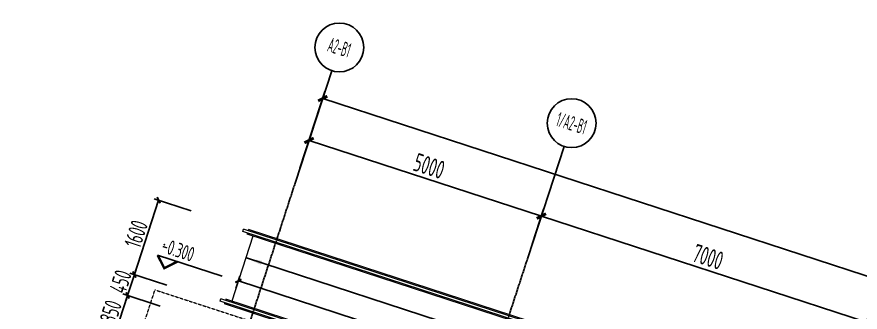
# Model space of a CAD drawing. Header units: millimetres. Extents: x 11639278 to 23698211, y -13072636 to -5537337.
# Drawn here: x 11842253 to 11859509, y -6314933 to -6308891 of the extents above; entities that cross this region are included whole.
import ezdxf
from ezdxf.enums import TextEntityAlignment as Align

# ---------------------------------------------------------------- set-up
doc = ezdxf.new("R2010")
doc.units = ezdxf.units.MM
doc.header["$LTSCALE"] = 10
for name, pattern in [('A2-RG-AXIS$0$CENTER', [2, 1.25, -0.25, 0.25, -0.25]), ('A2-RG-AXIS$0$DOTE', [2.42, 2, -0.2, 0.02, -0.2]), ('A2-RI-F1$0$Overhead 1_16_', [2.579687, 1.5875, -0.992188])]:
    doc.linetypes.add(name, pattern=pattern)
for name, color, linetype in [('A2-RB-F1$0$A-DIMS-100', 1, 'Continuous'), ('A2-RG-AXIS$0$A-AXIS', 1, 'Continuous'), ('A2-RG-AXIS$0$A-DIMS-100', 1, 'Continuous'), ('A2-RG-AXIS$0$A-GRID', 1, 'A2-RG-AXIS$0$CENTER'), ('A2-RG-AXIS$0$A-SYMB', 4, 'Continuous'), ('A2-RI-F1$0$$0$AUDIT_D_120618114340-341', 1, 'Continuous'), ('A2-RI-F1$0$A-SYMB', 4, 'Continuous')]:
    doc.layers.add(name, color=color, linetype=linetype)
doc.layers.add('A2-RI-F1$0$A-DETL-LLIN', color=3, linetype='Continuous', lineweight=5)
doc.layers.add('A2-RI-F1$0$A-FLOR-OVHD', color=8, linetype='A2-RI-F1$0$Overhead 1_16_', lineweight=5)
doc.styles.add('A2-RB-F1$0$XD2008', font='hzs.shx', dxfattribs={"width": 0.7, "bigfont": 'hztxt.shx'})
doc.styles.add('A2-RG-AXIS$0$ECADI', font='hzs.shx', dxfattribs={"width": 0.7, "bigfont": 'hztxt.shx'})
doc.styles.add('A2-RG-AXIS$0$XD2008', font='hzs.shx', dxfattribs={"width": 0.7, "bigfont": 'hztxt.shx'})
doc.styles.add('A2-RI-F1$0$XD2008', font='hzs.shx', dxfattribs={"width": 0.7, "bigfont": 'hztxt.shx'})
doc.dimstyles.new('A2-RB-F1$0$XD100$0', dxfattribs={"dimscale": 100, "dimtxt": 3.5, "dimasz": 1, "dimexe": 1, "dimexo": 2, "dimgap": 0.5, "dimtad": 1, "dimdec": 0, "dimdsep": 46, "dimtxsty": 'A2-RB-F1$0$XD2008', "dimblk1": 'A2-RB-F1$0$_ArchTick', "dimblk2": 'A2-RB-F1$0$_ArchTick', "dimsah": 1, "dimcen": 2.5, "dimclrt": 4, "dimaunit": 1, "dimadec": 0, "dimazin": 0, "dimtfac": 1, "dimtdec": 0, "dimtix": 1, "dimtmove": 1, "dimatfit": 3, "dimfxl": 0, "dimtolj": 1, "dimtzin": 0, "dimarcsym": 0})
doc.dimstyles.new('A2-RG-AXIS$0$XD150$0', dxfattribs={"dimscale": 150, "dimtxt": 2.5, "dimasz": 1, "dimexe": 1, "dimexo": 2, "dimgap": 0.5, "dimtad": 1, "dimdec": 0, "dimdsep": 46, "dimtxsty": 'A2-RG-AXIS$0$XD2008', "dimblk": 'A2-RG-AXIS$0$_ArchTick', "dimcen": 2.5, "dimclrt": 4, "dimaunit": 1, "dimadec": 0, "dimazin": 0, "dimtfac": 1, "dimtdec": 0, "dimtmove": 2, "dimatfit": 3, "dimfxl": 0, "dimtolj": 1, "dimtzin": 0, "dimarcsym": 0})

# ---------------------------------------------------------------- blocks, each defined once
blk = doc.blocks.new('A2-RG-AXIS$0$ECADI-TAG-GRID')
at = {"color": 13}
blk.add_circle((0, 0), 5, dxfattribs=at)
at = {"style": 'A2-RG-AXIS$0$ECADI', "width": 0.7}
blk.add_attdef('GRID', text='', height=5, dxfattribs=at).set_placement((0, 0), align=Align.MIDDLE)
blk = doc.blocks.new('A2-RG-AXIS$0$_ArchTick')
at = {"color": 0, "linetype": 'ByBlock', "const_width": 0.4}
blk.add_lwpolyline([(-0.5, -0.5), (0.5, 0.5)], dxfattribs=at)
blk = doc.blocks.new('*D566')
at = {"layer": 'A2-RG-AXIS$0$A-DIMS-100', "color": 0, "lineweight": -2, "transparency": 16777216}
for p, q in [((11848046, -6311989), (11848279, -6311276)), ((11848232, -6311419), (11852986, -6312968)), ((11852800, -6313539), (11853032, -6312826))]:
    blk.add_line(p, q, dxfattribs=at)
at = {"layer": 'Defpoints', "color": 0, "transparency": 16777216}
for p in [(11847953, -6312274), (11852986, -6312968), (11852707, -6313824)]:
    blk.add_point(p, dxfattribs=at)
at = {"layer": 'A2-RG-AXIS$0$A-DIMS-100', "color": 0, "lineweight": -2, "transparency": 16777216, "xscale": 150, "yscale": 150, "zscale": 150}
for p, rotation in [((11848232, -6311419), 161.9467459266124), ((11852986, -6312968), 341.9467459266124)]:
    blk.add_blockref('A2-RG-AXIS$0$_ArchTick', p, dxfattribs=dict(at, rotation=rotation))
at = {"layer": 'A2-RG-AXIS$0$A-DIMS-100', "color": 4, "transparency": 16777216, "insert": (11850690, -6311944), "char_height": 375, "attachment_point": 5, "rotation": 341.9467, "style": 'A2-RG-AXIS$0$XD2008'}
blk.add_mtext('\\A1;5000', dxfattribs=at)
blk = doc.blocks.new('*D567')
at = {"layer": 'A2-RG-AXIS$0$A-DIMS-100', "color": 0, "lineweight": -2, "transparency": 16777216}
for p, q in [((11852800, -6313539), (11853032, -6312826)), ((11852986, -6312968), (11859641, -6315138)), ((11859455, -6315708), (11859688, -6314995))]:
    blk.add_line(p, q, dxfattribs=at)
at = {"layer": 'Defpoints', "color": 0, "transparency": 16777216}
for p in [(11852707, -6313824), (11859641, -6315138), (11859362, -6315993)]:
    blk.add_point(p, dxfattribs=at)
at = {"layer": 'A2-RG-AXIS$0$A-DIMS-100', "color": 0, "lineweight": -2, "transparency": 16777216, "xscale": 150, "yscale": 150, "zscale": 150}
for p, rotation in [((11852986, -6312968), 161.9467459168328), ((11859641, -6315138), 341.9467459168328)]:
    blk.add_blockref('A2-RG-AXIS$0$_ArchTick', p, dxfattribs=dict(at, rotation=rotation))
at = {"layer": 'A2-RG-AXIS$0$A-DIMS-100', "color": 4, "transparency": 16777216, "insert": (11856395, -6313803), "char_height": 375, "attachment_point": 5, "rotation": 341.9467, "style": 'A2-RG-AXIS$0$XD2008'}
blk.add_mtext('\\A1;7000', dxfattribs=at)
blk = doc.blocks.new('*D572')
at = {"layer": 'A2-RG-AXIS$0$A-DIMS-100', "color": 0, "lineweight": -2, "transparency": 16777216}
for p, q in [((11848046, -6311989), (11848557, -6310420)), ((11848511, -6310563), (11878936, -6320480)), ((11878471, -6321906), (11878982, -6320337))]:
    blk.add_line(p, q, dxfattribs=at)
at = {"layer": 'Defpoints', "color": 0, "transparency": 16777216}
for p in [(11847953, -6312274), (11878936, -6320480), (11878378, -6322191)]:
    blk.add_point(p, dxfattribs=at)
at = {"layer": 'A2-RG-AXIS$0$A-DIMS-100', "color": 0, "lineweight": -2, "transparency": 16777216, "xscale": 150, "yscale": 150, "zscale": 150}
for p, rotation in [((11848511, -6310563), 161.9470385083665), ((11878936, -6320480), 341.9470385083665)]:
    blk.add_blockref('A2-RG-AXIS$0$_ArchTick', p, dxfattribs=dict(at, rotation=rotation))
at = {"layer": 'A2-RG-AXIS$0$A-DIMS-100', "color": 4, "transparency": 16777216, "insert": (11863805, -6315272), "char_height": 375, "attachment_point": 5, "rotation": 341.947, "style": 'A2-RG-AXIS$0$XD2008'}
blk.add_mtext('\\A1;32000', dxfattribs=at)
blk = doc.blocks.new('A2-RB-F1$0$_ArchTick')
at = {"color": 0, "linetype": 'ByBlock', "const_width": 0.4}
blk.add_lwpolyline([(-0.5, -0.5), (0.5, 0.5)], dxfattribs=at)
blk = doc.blocks.new('*D1094')
at = {"layer": 'A2-RB-F1$0$A-DIMS-100', "color": 0, "lineweight": -2, "transparency": 16777216}
for p, q in [((11846734, -6314449), (11846816, -6314198)), ((11858993, -6318272), (11846785, -6314293)), ((11858942, -6318428), (11859024, -6318177))]:
    blk.add_line(p, q, dxfattribs=at)
at = {"layer": 'Defpoints', "color": 0, "transparency": 16777216}
for p in [(11846785, -6314293), (11846672, -6314639), (11858880, -6318618)]:
    blk.add_point(p, dxfattribs=at)
at = {"layer": 'A2-RB-F1$0$A-DIMS-100', "color": 0, "lineweight": -2, "transparency": 16777216, "xscale": 100, "yscale": 100, "zscale": 100}
for p, rotation in [((11846785, -6314293), 161.9467479738338), ((11858993, -6318272), 341.9467479738337)]:
    blk.add_blockref('A2-RB-F1$0$_ArchTick', p, dxfattribs=dict(at, rotation=rotation))
at = {"layer": 'A2-RB-F1$0$A-DIMS-100', "color": 4, "transparency": 16777216, "insert": (11852959, -6316069), "char_height": 350, "attachment_point": 5, "rotation": 341.9467, "style": 'A2-RB-F1$0$XD2008'}
blk.add_mtext('\\A1;12840', dxfattribs=at)
blk = doc.blocks.new('*D1118')
at = {"layer": 'A2-RB-F1$0$A-DIMS-100', "color": 0, "lineweight": -2, "transparency": 16777216}
for p, q in [((11844519, -6314592), (11844255, -6315400)), ((11845184, -6314809), (11844424, -6314561)), ((11844921, -6315617), (11844160, -6315369))]:
    blk.add_line(p, q, dxfattribs=at)
at = {"layer": 'Defpoints', "color": 0, "transparency": 16777216}
for p in [(11845375, -6314871), (11844255, -6315400), (11845111, -6315679)]:
    blk.add_point(p, dxfattribs=at)
at = {"layer": 'A2-RB-F1$0$A-DIMS-100', "color": 0, "lineweight": -2, "transparency": 16777216, "xscale": 100, "yscale": 100, "zscale": 100}
for p, rotation in [((11844519, -6314592), 71.947040493489), ((11844255, -6315400), 251.947040493489)]:
    blk.add_blockref('A2-RB-F1$0$_ArchTick', p, dxfattribs=dict(at, rotation=rotation))
at = {"layer": 'A2-RB-F1$0$A-DIMS-100', "color": 4, "transparency": 16777216, "insert": (11844173, -6314927), "char_height": 350, "attachment_point": 5, "rotation": 71.947, "style": 'A2-RB-F1$0$XD2008'}
blk.add_mtext('\\A1;850', dxfattribs=at)
blk = doc.blocks.new('*D1119')
at = {"layer": 'A2-RB-F1$0$A-DIMS-100', "color": 0, "lineweight": -2, "transparency": 16777216}
for p, q in [((11844658, -6314164), (11844519, -6314592)), ((11845324, -6314381), (11844563, -6314133)), ((11844658, -6314164), (11844689, -6314069)), ((11845184, -6314809), (11844424, -6314561)), ((11844519, -6314592), (11844488, -6314687))]:
    blk.add_line(p, q, dxfattribs=at)
at = {"layer": 'Defpoints', "color": 0, "transparency": 16777216}
for p in [(11845514, -6314443), (11844519, -6314592), (11845375, -6314871)]:
    blk.add_point(p, dxfattribs=at)
at = {"layer": 'A2-RB-F1$0$A-DIMS-100', "color": 0, "lineweight": -2, "transparency": 16777216, "xscale": 100, "yscale": 100, "zscale": 100}
for p, rotation in [((11844658, -6314164), 251.9470404934514), ((11844519, -6314592), 71.94704049345135)]:
    blk.add_blockref('A2-RB-F1$0$_ArchTick', p, dxfattribs=dict(at, rotation=rotation))
at = {"layer": 'A2-RB-F1$0$A-DIMS-100', "color": 4, "transparency": 16777216, "insert": (11844375, -6314309), "char_height": 350, "attachment_point": 5, "rotation": 71.947, "style": 'A2-RB-F1$0$XD2008'}
blk.add_mtext('\\A1;450', dxfattribs=at)
blk = doc.blocks.new('*D1120')
at = {"layer": 'A2-RB-F1$0$A-DIMS-100', "color": 0, "lineweight": -2, "transparency": 16777216}
for p, q in [((11845820, -6312860), (11845059, -6312612)), ((11845154, -6312643), (11844658, -6314164)), ((11845324, -6314381), (11844563, -6314133))]:
    blk.add_line(p, q, dxfattribs=at)
at = {"layer": 'Defpoints', "color": 0, "transparency": 16777216}
for p in [(11846010, -6312922), (11844658, -6314164), (11845514, -6314443)]:
    blk.add_point(p, dxfattribs=at)
at = {"layer": 'A2-RB-F1$0$A-DIMS-100', "color": 0, "lineweight": -2, "transparency": 16777216, "xscale": 100, "yscale": 100, "zscale": 100}
for p, rotation in [((11845154, -6312643), 71.94704049315078), ((11844658, -6314164), 251.9470404931508)]:
    blk.add_blockref('A2-RB-F1$0$_ArchTick', p, dxfattribs=dict(at, rotation=rotation))
at = {"layer": 'A2-RB-F1$0$A-DIMS-100', "color": 4, "transparency": 16777216, "insert": (11844692, -6313334), "char_height": 350, "attachment_point": 5, "rotation": 71.947, "style": 'A2-RB-F1$0$XD2008'}
blk.add_mtext('\\A1;1600', dxfattribs=at)
blk = doc.blocks.new('A2-RI-F1$0$ECADI-TAG-HGHT（国标）')
at = {"color": 1}
blk.add_line((-2.12, 2.12), (11.77, 2.12), dxfattribs=at)
at = {"color": 1, "const_width": 0.5}
blk.add_lwpolyline([(-2.12, 2.12), (0, 0), (2.12, 2.12)], dxfattribs=at)
at = {"color": 1}
blk.add_point((-1.48, 4.6), dxfattribs=at)
at = {"style": 'A2-RI-F1$0$XD2008', "width": 0.7}
blk.add_attdef('FL', text='', height=3, dxfattribs=at).set_placement((-2.69, 2.97), align=Align.RIGHT)
for tag, p in [('F.F.L.', (2.28, 2.97)), ('T.O.S.', (2.28, -1.1))]:
    blk.add_attdef(tag, p, '', height=3, dxfattribs=at)
blk = doc.blocks.new('A2-RI-F1')
at = {"layer": 'A2-RI-F1$0$$0$AUDIT_D_120618114340-341'}
blk.add_line((11846954.2, -6313824.8), (11859147.5, -6317799.2), dxfattribs=at)
at = {"layer": 'A2-RI-F1$0$$0$AUDIT_D_120618114340-341', "extrusion": (0, 0, -1)}
blk.add_solid([(-11847272.2, -6313884.2), (-11847246.6, -6313964.4), (-11846938.6, -6313821.9)], dxfattribs=at)
at = {"layer": 'A2-RI-F1$0$A-DETL-LLIN'}
for p, q in [((11846877.4, -6313283.7), (11846892.9, -6313236.2)), ((11859489.7, -6317394.7), (11846877.4, -6313283.7)), ((11859505.2, -6317347.2), (11846892.9, -6313236.2)), ((11846972.5, -6313314.7), (11846964.7, -6313338.5)), ((11846995.7, -6313243.4), (11846988, -6313267.2)), ((11859322.8, -6317261.4), (11846995.7, -6313243.4)), ((11847083.5, -6313377.2), (11846649.7, -6314708.3)), ((11859291.8, -6317356.5), (11846964.7, -6313338.5)), ((11846412.5, -6314709.9), (11846428, -6314662.4)), ((11859040.3, -6318773.3), (11846428, -6314662.4)), ((11846530.9, -6314669.6), (11846523.1, -6314693.4)), ((11858857.9, -6318687.6), (11846530.9, -6314669.6)), ((11859024.8, -6318820.8), (11846412.5, -6314709.9)), ((11846507.6, -6314740.9), (11846499.9, -6314764.7)), ((11858826.9, -6318782.6), (11846499.9, -6314764.7))]:
    blk.add_line(p, q, dxfattribs=at)
at = {"layer": 'A2-RI-F1$0$A-FLOR-OVHD', "ltscale": 0.3}
blk.add_lwpolyline([(11832501.7, -6353064.2), (11845078.7, -6314477.5), (11879355.1, -6325647.5), (11871959.5, -6348337.9), (11872377.5, -6348345.6), (11867157.7, -6364360), (11832494.4, -6353061.8)], dxfattribs=at)
at = {"layer": 'A2-RI-F1$0$A-SYMB'}
ref = blk.add_blockref('A2-RI-F1$0$ECADI-TAG-HGHT（国标）', (11845269.5, -6314034.4), dxfattribs=dict(at, xscale=99.999999999679, yscale=99.999999999679, zscale=99.999999999679, rotation=341.9467459266484))
ref.add_attrib('F.F.L.', '-0.300', (11845189, -6313699.4), dxfattribs={"layer": '0', "height": 300, "rotation": 341.94675, "style": 'A2-RI-F1$0$XD2008', "width": 0.7})
blk = doc.blocks.new('A2-RG-AXIS')
at = {"layer": 'A2-RG-AXIS$0$A-AXIS'}
for p, q in [((11847953.1, -6312274.5), (11848696.9, -6309992.6)), ((11852707, -6313824), (11853450.7, -6311542.1))]:
    blk.add_line(p, q, dxfattribs=at)
at = {"layer": 'A2-RG-AXIS$0$A-GRID', "linetype": 'A2-RG-AXIS$0$DOTE'}
for p, q in [((11847953.1, -6312274.5), (11834792.3, -6352651.7)), ((11852707, -6313824), (11839546.1, -6354201.2))]:
    blk.add_line(p, q, dxfattribs=at)
at = {"layer": 'A2-RG-AXIS$0$A-SYMB'}
ref = blk.add_blockref('A2-RG-AXIS$0$ECADI-TAG-GRID', (11848851.8, -6309517.2), dxfattribs=dict(at, xscale=100.0000000000341, yscale=100.0000000000341, zscale=100.0000000000341, rotation=342.7200000000827))
ref.add_attrib('GRID', 'A2-B1', dxfattribs={"layer": '0', "extrusion": (0, 0, -1), "height": 300, "rotation": 17.28, "style": 'A2-RG-AXIS$0$ECADI', "text_generation_flag": 2, "width": 0.5}).set_placement((-11848851.8, -6309517.2), align=Align.MIDDLE)
ref = blk.add_blockref('A2-RG-AXIS$0$ECADI-TAG-GRID', (11853605.6, -6311066.7), dxfattribs=dict(at, xscale=100.0000000000341, yscale=100.0000000000341, zscale=100.0000000000341, rotation=342.7200000000827))
ref.add_attrib('GRID', '1/A2-B1', dxfattribs={"layer": '0', "extrusion": (0, 0, -1), "height": 300, "rotation": 17.28, "style": 'A2-RG-AXIS$0$ECADI', "text_generation_flag": 2, "width": 0.5}).set_placement((-11853605.6, -6311066.7), align=Align.MIDDLE)
at = {"layer": 'A2-RG-AXIS$0$A-DIMS-100'}
for p2, distance, picture, middle in [((11878378.1, -6322191.3), 1800, '*D572', (11863804.8, -6315271.9)), ((11852706.9, -6313824), 900, '*D566', (11850690.3, -6311943.9))]:
    dim = blk.add_aligned_dim(p1=(11847953.1, -6312274.5), p2=p2, distance=distance, dimstyle='A2-RG-AXIS$0$XD150$0', dxfattribs=at)
    dim.commit()
    dim.dimension.update_dxf_attribs({"geometry": picture, "text_midpoint": middle})
dim = blk.add_linear_dim(base=(11859641.3, -6315137.6), p1=(11852706.9, -6313824), p2=(11859362.4, -6315993.2), angle=161.94675, dimstyle='A2-RG-AXIS$0$XD150$0', dxfattribs=at)
dim.commit()
dim.dimension.update_dxf_attribs({"geometry": '*D567', "text_midpoint": (11856394.9, -6313803.3)})
blk = doc.blocks.new('A2-RB-F1')
at = {"layer": 'A2-RB-F1$0$A-DIMS-100'}
for p1, p2, distance, picture, middle in [((11846009.9, -6312922.1), (11845514, -6314443.3), -900, '*D1120', (11844692.3, -6313334.1)), ((11845514, -6314443.3), (11845374.6, -6314871.2), -900, '*D1119', (11844374.7, -6314308.6)), ((11858880.5, -6318618.4), (11846672.2, -6314639.2), -364, '*D1094', (11852958.9, -6316068.8)), ((11845374.6, -6314871.2), (11845111.2, -6315679.3), -900, '*D1118', (11844173.3, -6314926.6))]:
    dim = blk.add_aligned_dim(p1=p1, p2=p2, distance=distance, dimstyle='A2-RB-F1$0$XD100$0', dxfattribs=at)
    dim.commit()
    dim.dimension.update_dxf_attribs({"geometry": picture, "text_midpoint": middle})

msp = doc.modelspace()

# ---------------------------------------------------------------- block references
for name in ['A2-RI-F1', 'A2-RB-F1', 'A2-RG-AXIS']:
    msp.add_blockref(name, (0, 0))

doc.saveas('drawing.dxf')
